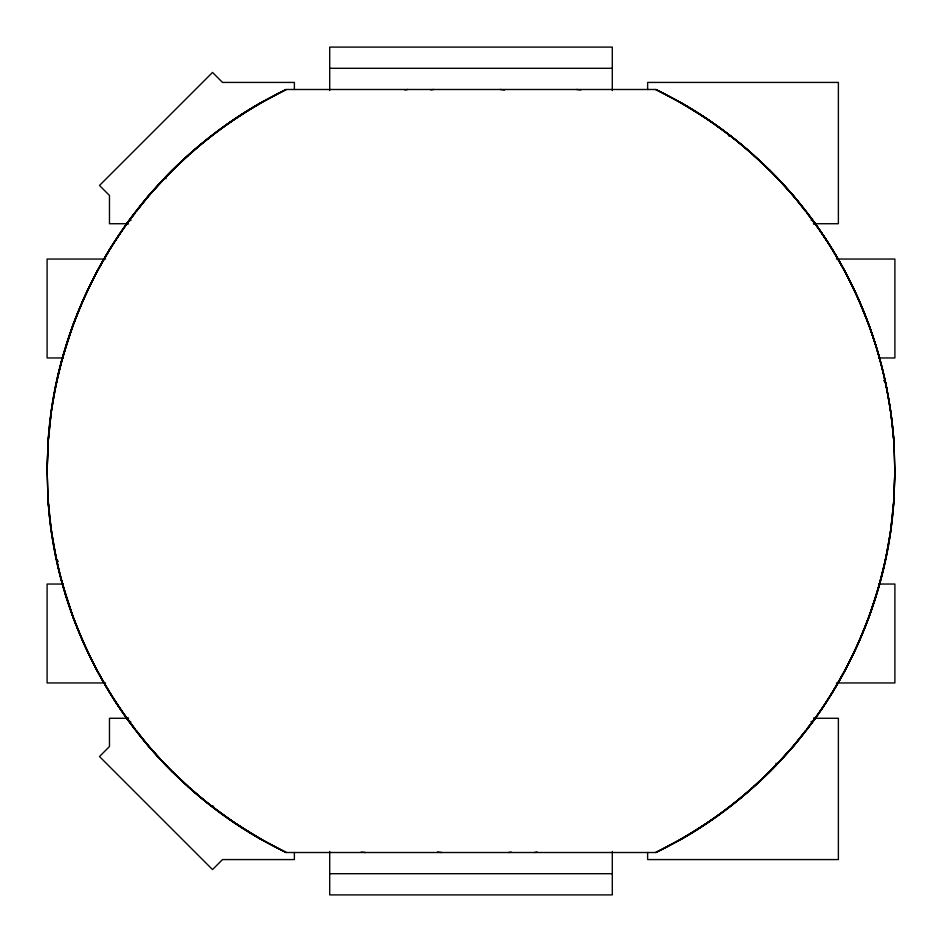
<?xml version="1.0" encoding="UTF-8"?>
<svg xmlns="http://www.w3.org/2000/svg" width="942" height="942" viewBox="0 0 942 942"><rect width="100%" height="100%" fill="white"/><g stroke="black" fill="none" stroke-linecap="round" stroke-linejoin="round"><path stroke-width="1.41" d="M134.777 728.719C108.483 695.49 88.748 657.528 73.452 618.14L72.793 616.327C59.428 579.071 51.127 540.107 48.136 500.638L47.1 471L48.018 443.093L51.245 411.854L55.755 385.761L61.725 360.598L73.452 323.86C90.726 277.325 116.184 233.91 148.33 196.089C179.922 159.104 217.849 127.606 260.004 103.349L286.227 89.49L655.773 89.49L680.489 102.478C723.315 126.793 761.595 158.739 793.67 196.089C839.145 249.395 870.985 314.133 885.586 382.652L890.755 411.854L893.864 441.362L894.9 471L893.864 500.638L890.755 530.146L885.586 559.348L878.403 588.126L868.548 618.14C851.227 664.652 825.887 708.149 793.67 745.911C762.078 782.896 724.151 814.394 681.996 838.651L655.773 852.51L286.227 852.51L261.511 839.522C218.685 815.207 180.405 783.261 148.33 745.911C102.855 692.606 71.015 627.867 56.414 559.348L51.245 530.146L48.066 499.59C56.803 648.803 151.297 788.478 286.227 852.51C251.867 835.201 219.074 814.335 190.52 788.442M48.136 500.638L47.1 471L48.136 441.362C57.262 292.585 151.638 153.346 286.227 89.49C251.867 106.799 219.074 127.665 190.52 153.558M751.481 788.442C722.926 814.335 690.133 835.201 655.773 852.51C790.362 788.654 884.726 649.403 893.864 500.638L894.9 471L893.864 441.362C890.873 401.893 882.572 362.929 869.207 325.673L868.548 323.86C831.256 222.194 753.353 136.437 655.773 89.49C690.133 106.799 722.926 127.665 751.481 153.558M47.1 471L48.136 441.362M893.864 500.638L894.9 471M128.159 224.172L128.442 221.311C163.826 172.916 209.524 132.269 261.511 102.478M813.841 717.828L813.558 720.689L807.223 728.719M48.018 443.093L51.245 411.854M890.755 530.146L893.982 498.907M48.066 442.41C52.858 372.961 75.136 304.996 111.827 245.874L96.955 271.543L83.932 298.178L72.793 325.673M893.934 499.59C889.142 569.039 866.864 637.004 830.173 696.126L845.045 670.457L858.068 643.822L869.207 616.327M50.774 415.316C54.895 384.077 62.89 353.509 73.452 323.86M868.548 618.14C879.11 588.491 887.105 557.923 891.226 526.684M55.354 387.774C66.482 333.032 88.36 280.598 119.434 234.169M886.646 554.226C874.494 614.102 849.437 671.234 813.558 720.689L810.909 721.843M165.957 178.756L166.628 175.954C194.335 147.694 225.786 123.237 260.004 103.349M681.996 838.651C716.214 818.763 747.665 794.306 775.372 766.046L776.043 763.244M111.097 247.028L126.699 223.725L134.777 213.281M823.296 706.759L830.903 694.972M118.704 235.241L128.442 221.311L131.091 220.157M822.566 707.831C786.028 761.807 737.08 807.176 680.489 839.522M134.812 213.363L126.699 223.725L109.472 223.725L109.472 195.465L99.487 185.468L212.527 72.428L222.512 82.425L294.375 82.425L294.375 89.49M136.614 211.055L148.33 196.089L172.186 170.337L188.365 155.536M753.635 786.464L769.814 771.663L793.67 745.911L805.386 730.945M807.188 728.637L815.301 718.275L838.38 718.275L838.38 859.575L647.625 859.575L647.625 852.51M136.578 210.984L148.33 196.089M793.67 745.911L805.422 731.016M146.74 197.961L166.628 175.954M775.372 766.046L795.26 744.039M404.836 90.02L407.721 89.49M534.279 852.51L537.164 851.98M430.753 89.902L433.603 89.49M508.397 852.51L511.247 852.098M329.7 68.295L612.3 68.295M105.575 259.05L47.1 259.05L47.1 357.96L63.291 357.96M836.425 259.05L894.9 259.05L894.9 357.96L878.709 357.96M63.291 584.04L47.1 584.04L47.1 682.95L105.575 682.95M878.709 584.04L894.9 584.04L894.9 682.95L836.425 682.95M329.7 873.705L612.3 873.705M576.586 89.49L580.825 89.949M361.175 852.051L365.414 852.51M500.178 89.49L504.547 90.02M437.453 851.98L441.822 852.51M728.402 135.754L731.227 136.378C758.699 158.303 784.227 182.889 805.422 210.984M136.578 731.016C157.773 759.111 183.301 783.697 210.773 805.622L213.599 806.246M811.027 220.004L813.558 221.311L830.903 247.028M111.097 694.972L128.442 720.689L130.973 721.996M680.489 102.478C706.677 117.632 731.357 135.318 753.989 155.395M261.511 839.522C235.323 824.368 210.643 806.682 188.011 786.605M681.996 103.349L707.195 118.998L731.227 136.378M260.004 838.651L234.805 823.002L210.773 805.622M753.635 155.536L769.814 170.337M172.186 771.663L188.365 786.464M769.237 169.76C842.16 241.788 887.352 340.804 893.982 443.093M172.763 772.24C99.84 700.212 54.648 601.196 48.018 498.907M775.372 175.954L795.26 197.961M146.74 744.039L166.628 766.046M883.678 380.438L885.586 382.652L886.646 387.774M58.322 561.562L56.414 559.348L55.354 554.226M807.223 213.281C841.253 256.754 865.392 307.551 880.275 360.598M793.67 196.089L805.386 211.055M807.188 213.363L815.301 223.725L838.38 223.725L838.38 82.425L647.625 82.425L647.625 89.49M134.812 728.637L126.699 718.275L109.472 718.275L109.472 746.535L99.487 756.532L212.527 869.572L222.512 859.575L294.375 859.575L294.375 852.51M136.614 730.945L148.33 745.911M830.173 245.874L845.045 271.543L858.068 298.178L869.207 325.673M111.827 696.126L96.955 670.457L83.932 643.822L72.793 616.327M73.452 618.14L61.725 581.402M868.548 323.86C882.313 362.022 891.085 401.928 893.934 442.41M890.755 411.854L891.226 415.316M50.774 526.684L51.245 530.146M813.558 221.311L813.629 224.208M128.371 717.792L128.442 720.689M612.3 90.573L612.3 47.1L329.7 47.1L329.7 90.573M612.3 851.427L612.3 894.9L329.7 894.9L329.7 851.427"/></g></svg>
